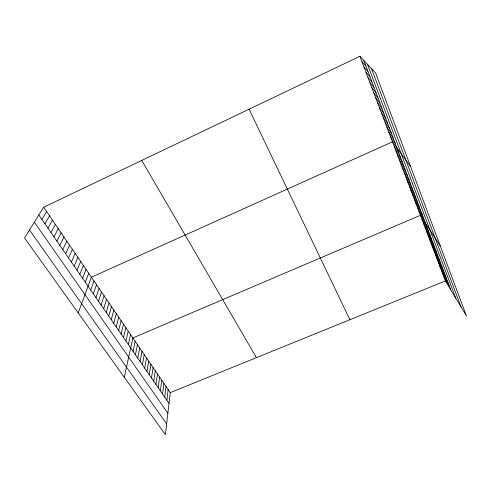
<?xml version="1.0" encoding="UTF-8"?>
<svg xmlns="http://www.w3.org/2000/svg" width="491" height="491" viewBox="0 0 491 491"><rect width="100%" height="100%" fill="white"/><g stroke="black" fill="none" stroke-linecap="round" stroke-linejoin="round"><path stroke-width="0.74" d="M43.631 207.239L170.242 392.647L165.399 434.676L24.55 237.988L43.631 207.239L359.903 56.324L375.535 72.803L466.45 315.952L445.417 280.932L359.903 56.324M166.86 400.22L168.143 389.578M164.706 397.096L166.038 386.491M162.533 393.954L163.914 383.391M160.348 390.793L161.785 380.267M158.151 387.614L159.636 377.125M155.935 384.416L157.482 373.964M153.714 381.194L155.309 370.785M151.474 377.953L153.124 367.587M149.221 374.694L150.927 364.371M146.956 371.417L148.718 361.137M144.679 368.121L146.496 357.878M142.384 364.801L144.262 354.606M140.076 361.462L142.009 351.31M137.75 358.099L139.745 347.996M135.418 354.717L137.468 344.657M133.061 351.317L135.178 341.306M124.284 377.26L132.871 337.931L420.431 215.304L440.231 245.838M128.317 344.443L130.551 334.531M125.923 340.975L128.219 331.112M123.511 337.489L125.868 327.675M121.081 333.978L123.511 324.213M118.638 330.443L121.13 320.733M116.183 326.883L118.736 317.229M113.709 323.305L116.33 313.706M111.218 319.702L113.906 310.159M108.714 316.081L111.469 306.587M106.191 312.429L109.02 302.996M103.656 308.759L106.547 299.381M101.103 305.064L104.067 295.742M98.531 301.339L101.563 292.084M95.941 297.595L99.047 288.395M93.339 293.827L96.518 284.688M90.712 290.034L93.965 280.956M78.216 312.927L91.406 277.2L392.45 141.825L410.544 166.431M85.336 282.251L88.742 273.303M82.58 278.262L86.066 269.381M79.806 274.248L83.372 265.435M77.013 270.203L80.653 261.464M74.196 266.128L77.922 257.462M71.361 262.028L75.172 253.43M68.507 257.898L72.404 249.373M65.634 253.743L69.612 245.291M62.744 249.557L66.807 241.179M59.828 245.334L63.977 237.036M56.895 241.093L61.13 232.869M53.936 236.815L58.263 228.671M50.96 232.507L55.379 224.448M47.965 228.168L52.469 220.189M44.945 223.798L49.548 215.905M41.901 219.397L46.596 211.584M170.242 392.647L445.417 280.932M361.935 61.663L365.875 65.911M363.948 66.96L367.931 71.342M365.955 72.22L369.975 76.731M367.937 77.437L372.006 82.083M369.907 82.617L374.013 87.386M371.865 87.754L376.014 92.652M373.811 92.854L377.99 97.881M375.738 97.918L379.954 103.067M377.647 102.938L381.906 108.21M379.549 107.928L383.845 113.317M381.433 112.875L385.76 118.38M383.305 117.791L387.669 123.413M385.159 122.67L389.559 128.403M387 127.507L391.437 133.356M388.835 132.312L393.303 138.272M390.652 137.087L395.151 143.145M394.193 146.386L398.753 152.658M395.918 150.921L400.509 157.286M397.63 155.42L402.252 161.889M399.33 159.894L403.983 166.455M29.503 230.009L166.639 423.899M401.024 164.332L405.701 170.991M402.7 168.738L407.407 175.49M34.352 222.19L167.867 413.244M404.369 173.12L409.107 179.958M38.838 214.966L169.008 403.326M406.02 177.466L410.789 184.401M407.665 181.787L412.458 188.808M409.298 186.077L414.116 193.184M410.924 190.336L415.767 197.529M412.532 194.565L417.399 201.85M414.134 198.769L419.026 206.134M415.724 202.943L420.64 210.394M417.301 207.092L422.242 214.622M418.872 211.21L423.831 218.82M421.978 219.367L426.986 227.13M423.512 223.405L428.545 231.249M425.04 227.419L430.091 235.33M426.556 231.402L431.632 239.393M428.066 235.361L433.16 243.426M429.564 239.295L434.676 247.427M431.049 243.205L436.186 251.41M432.528 247.083L437.684 255.363M434.001 250.944L439.175 259.285M435.456 254.774L440.654 263.188M436.91 258.585L442.121 267.061M438.346 262.366L443.582 270.909M439.783 266.128L445.03 274.733M441.2 269.866L446.466 278.532M442.618 273.579L447.902 282.307M444.024 277.268L449.32 286.057M141.746 160.422L256.443 357.651M249.084 109.205L349.88 319.715M363.8 60.43L450.732 289.782M367.464 64.296L455.691 298.037M371.448 68.495L461.024 306.924"/></g></svg>
